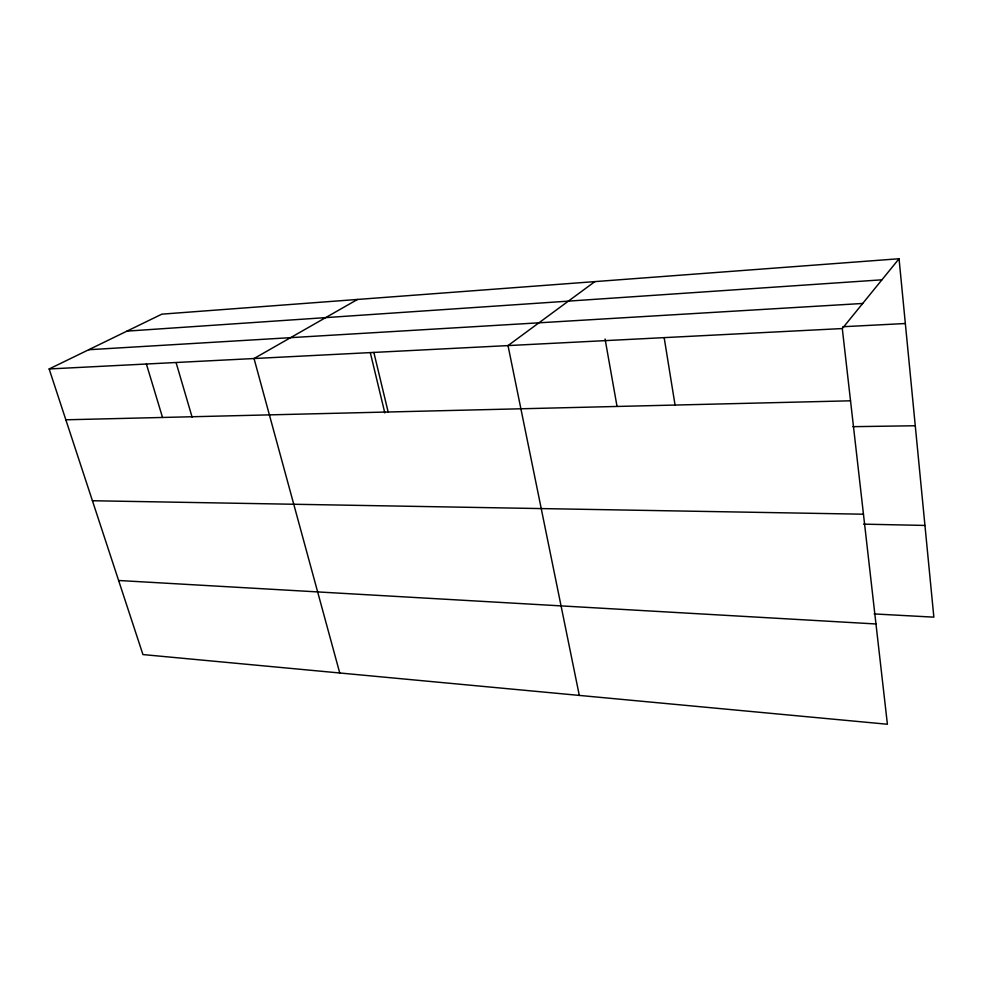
<?xml version="1.0" encoding="UTF-8"?>
<svg xmlns="http://www.w3.org/2000/svg" width="983" height="983" viewBox="0 0 983 983"><rect width="100%" height="100%" fill="white"/><g stroke="black" fill="none" stroke-linecap="round" stroke-linejoin="round"><path stroke-width="1.47" d="M842.296 328.555L899.052 258.75L161.851 314.155L49.15 368.969L142.94 654.567L887.403 724.25L842.296 328.555L49.15 368.969M594.875 281.617L508.014 345.586L579.306 695.411M357.48 299.459L254.032 358.525L339.749 672.986M126.967 331.124L881.923 279.823M88.716 349.727L862.693 303.464M842.763 326.737L905.343 323.518M65.849 419.802L850.528 400.806M852.875 426.671L915.271 425.75M92.427 500.74L863.455 514.207M863.627 524.148L924.942 525.438M874.133 613.933L933.85 617.152L899.052 258.75M118.611 580.486L875.976 623.972M146.393 364.005L162.527 417.456M176.104 362.641L192.103 417.136M373.847 352.418L388.15 412M370.296 352.614L384.82 412.885M605.073 339.012L616.992 406.176M664.164 337.624L675.063 405.057"/></g></svg>
